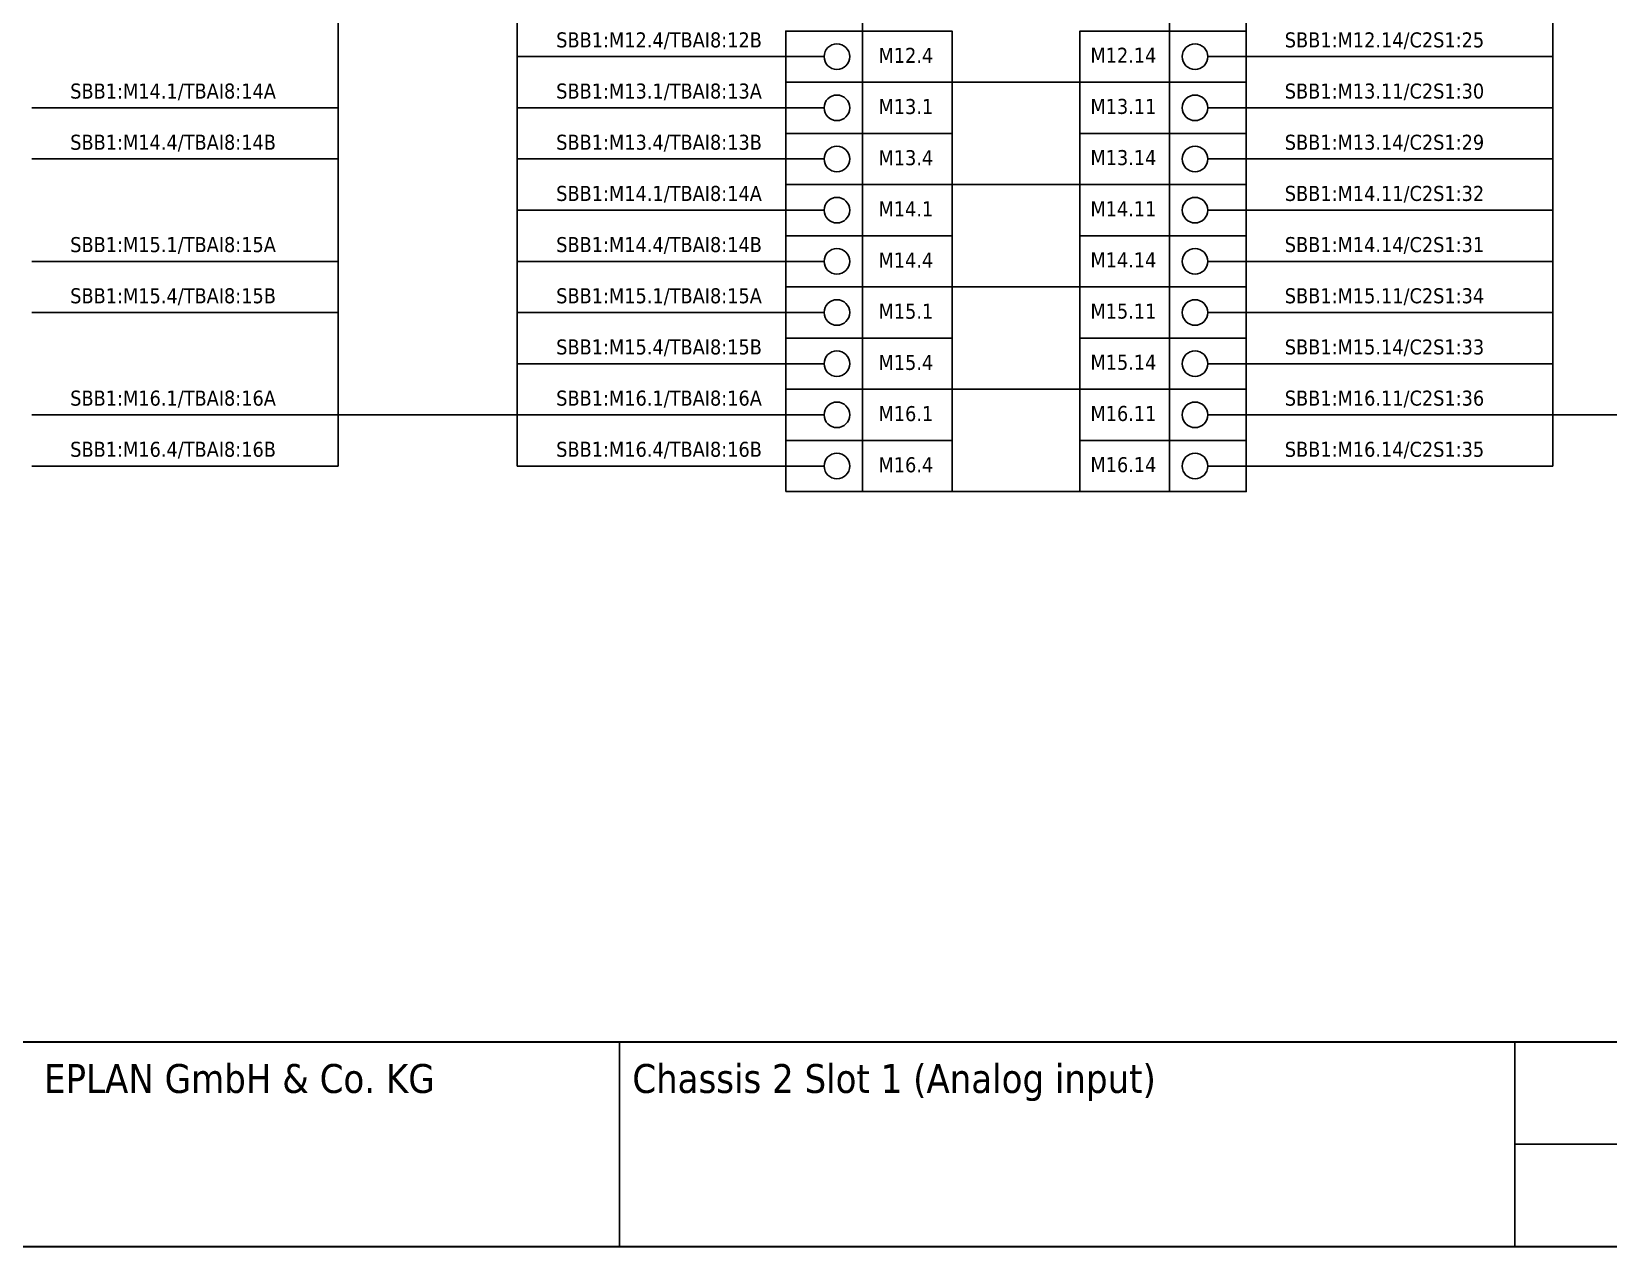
# Model space of a CAD drawing. Header units: millimetres. Extents: x 0 to 1792788, y -13 to 262234.
# Drawn here: x 184 to 307.3, y 0 to 95 of the extents above; entities that cross this region are included whole.
import ezdxf
from ezdxf.enums import TextEntityAlignment as Align

# ---------------------------------------------------------------- set-up
doc = ezdxf.new("R2010")
doc.units = ezdxf.units.MM
doc.linetypes.add('EPL_DASH', pattern=[1, 0.5, -0.5])
for name, color, linetype, lineweight in [('EPLAN201', 7, 'Continuous', 35), ('EPLAN300', 5, 'Continuous', 25), ('EPLAN303', 6, 'Continuous', 25), ('EPLAN306', 6, 'EPL_DASH', 25), ('EPLAN311', 7, 'Continuous', 25), ('EPLAN317', 7, 'Continuous', 25), ('EPLAN400', 5, 'Continuous', 35), ('EPLAN405', 7, 'Continuous', 25), ('EPLAN421', 5, 'Continuous', 35), ('EPLAN429', 251, 'Continuous', 35), ('EPLAN432', 7, 'Continuous', 35), ('EPLAN440', 73, 'Continuous', 35), ('EPLAN441', 73, 'Continuous', 35), ('EPLAN451', 7, 'Continuous', 35), ('EPLAN452', 7, 'Continuous', 35), ('EPLAN453', 7, 'Continuous', 35), ('EPLAN500', 7, 'Continuous', 35), ('EPLAN501', 7, 'Continuous', 35), ('EPLAN502', 7, 'Continuous', 35), ('EPLAN503', 7, 'Continuous', 35), ('EPLAN504', 7, 'Continuous', 35)]:
    doc.layers.add(name, color=color, linetype=linetype, lineweight=lineweight)
doc.styles.add('Tahoma', font='')
doc.styles.get('Tahoma').set_extended_font_data('Tahoma')

# ---------------------------------------------------------------- blocks, each defined once
blk = doc.blocks.new('EPLFRAME')
at = {"layer": 'EPLAN201', "linetype": 'Continuous', "lineweight": 35, "ltscale": 4}
blk.add_line((0, 16), (420, 16), dxfattribs=at)
at = {"layer": 'EPLAN201', "linetype": 'Continuous', "lineweight": 25, "ltscale": 4}
for p, q in [((230, 0), (230, 16)), ((300, 0), (300, 16)), ((300, 8), (420, 8))]:
    blk.add_line(p, q, dxfattribs=at)
at = {"layer": 'EPLAN201', "linetype": 'Continuous', "lineweight": 35, "ltscale": 4}
blk.add_lwpolyline([(0, 0), (420, 0), (420, 297), (0, 297)], close=True, dxfattribs=at)
at = {"layer": 'EPLAN451', "color": 7, "style": 'Tahoma'}
for tag, p, height in [('14_10014', (101, 12), 2.26), ('14_10015', (185, 12), 2.26), ('14_10011', (101, 5), 2.26), ('14_10013', (332, 5), 1.63), ('14_10151', (73, 1), 1.63), ('14_10300', (415, 1), 1.63)]:
    blk.add_attdef(tag, p, '', height=height, dxfattribs=at)
blk.add_attdef('4_25020', text='', height=1.63, dxfattribs=at).set_placement((413, 1), align=Align.RIGHT)
at = {"layer": 'EPLAN452', "color": 7, "style": 'Tahoma'}
for tag, p, height in [('4_11041', (1, 17), 2.26), ('4_11071[1]', (1, 13), 1.63), ('4_11074[1]', (21, 13), 1.63), ('4_11070[1]', (41, 13), 1.63), ('4_11024', (73, 13), 1.63), ('4_11011', (231, 12), 2.26), ('4_11030', (301, 12), 2.26), ('4_20132_1001', (374, 13), 1.63), ('4_11071[2]', (1, 9), 1.63), ('4_11074[2]', (21, 9), 1.63), ('4_11070[2]', (41, 9), 1.63), ('4_11022', (73, 9), 1.63), ('4_20134_1001', (374, 9), 1.63), ('4_11071[3]', (1, 5), 1.63), ('4_11074[3]', (21, 5), 1.63), ('4_11070[3]', (41, 5), 1.63), ('4_11080', (73, 5), 1.63), ('4_11059', (301, 5), 1.63)]:
    blk.add_attdef(tag, p, '', height=height, dxfattribs=at)
for tag, height, p in [('4_11040', 2.26, (419, 17)), ('4_11000', 1.63, (419, 5)), ('4_11085', 1.63, (141, 1)), ('4_11086', 1.63, (183, 1))]:
    blk.add_attdef(tag, text='', height=height, dxfattribs=at).set_placement(p, align=Align.RIGHT)
at = {"layer": 'EPLAN453', "color": 7, "style": 'Tahoma'}
for tag, p in [('53_19005_1', (21, 293)), ('53_19005', (63, 293)), ('53_19005_8', (105, 293)), ('53_19005_6', (147, 293)), ('53_19005_7', (189, 293)), ('53_19005_9', (231, 293)), ('53_19005_3', (273, 293)), ('53_19005_2', (315, 293)), ('53_19005_4', (357, 293)), ('53_19005_5', (399, 293))]:
    blk.add_attdef(tag, text='', height=1.35, dxfattribs=at).set_placement(p, align=Align.BOTTOM_CENTER)
blk = doc.blocks.new('EPLSYM_LibrarySPECIAL_Symbol308_Variant0_Placement0')
at = {"layer": 'EPLAN405', "color": 7, "style": 'Tahoma'}
for tag, p in [('17_31011', (1.5, 6.35)), ('17_31002', (1.5, 0.5))]:
    blk.add_attdef(tag, text='', height=1.17, dxfattribs=at).set_placement(p, align=Align.BOTTOM_LEFT)
for tag, p in [('17_31004', (1.5, 4.4)), ('17_31003', (1.5, 2.45))]:
    blk.add_attdef(tag, p, '', height=1.17, dxfattribs=at)
blk = doc.blocks.new('EPLSYM_LibrarySPECIAL_Symbol1_Variant0_Placement1_1')
at = {"layer": 'EPLAN306', "lineweight": 25, "ltscale": 4}
blk.add_lwpolyline([(0, -143), (36, -143), (36, 0), (0, 0)], close=True, dxfattribs=at)
at = {"layer": 'EPLAN400', "color": 5, "style": 'Tahoma'}
blk.add_attdef('17_20010', text='', height=2.2575, dxfattribs=at).set_placement((-1.5, -0.9515), align=Align.TOP_CENTER)
at = {"layer": 'EPLAN440', "color": 73, "style": 'Tahoma'}
blk.add_attdef('17_20300', text='', height=1.6254, dxfattribs=at).set_placement((-1.5, -4.57508), align=Align.TOP_RIGHT)
at = {"layer": 'EPLAN500', "color": 7, "style": 'Tahoma'}
blk.add_attdef('17_20027', text='', height=1.6254, dxfattribs=at).set_placement((-1.5, -7.43762), align=Align.TOP_CENTER)
at = {"layer": 'EPLAN501', "color": 7, "style": 'Tahoma'}
blk.add_attdef('17_20011', text='', height=1.6254, dxfattribs=at).set_placement((-1.5, -12.67508), align=Align.TOP_CENTER)
at = {"layer": 'EPLAN502', "color": 7, "style": 'Tahoma'}
blk.add_attdef('17_20025', text='', height=1.6254, dxfattribs=at).set_placement((-1.5, -15.37508), align=Align.TOP_RIGHT)
at = {"layer": 'EPLAN503', "color": 7, "style": 'Tahoma'}
blk.add_attdef('17_20024', text='', height=1.6254, dxfattribs=at).set_placement((-1.5, -18.07508), align=Align.TOP_RIGHT)
at = {"layer": 'EPLAN504', "color": 7, "style": 'Tahoma'}
blk.add_attdef('17_20901[1]', text='', height=1.6254, dxfattribs=at).set_placement((-1.5, -9.97508), align=Align.TOP_RIGHT)
blk = doc.blocks.new('EPLSYM_LibrarySPECIAL_Symbol13_Variant3_Placement1')
at = {"layer": 'EPLAN303', "lineweight": 25, "ltscale": 4}
blk.add_line((4, 0), (1, 0), dxfattribs=at)
blk.add_circle((0, 0), 1, dxfattribs=at)
at = {"layer": 'EPLAN429', "color": 251, "style": 'Tahoma'}
blk.add_attdef('17_20011', text='', height=1.6254, dxfattribs=at).set_placement((-76.87, -0.16254), align=Align.MIDDLE_RIGHT)
at = {"layer": 'EPLAN432', "color": 7, "style": 'Tahoma'}
blk.add_attdef('17_20038', text='', height=1.6254, dxfattribs=at).set_placement((2.3, 1.3), align=Align.BOTTOM_LEFT)
blk = doc.blocks.new('EPLSYM_LibrarySPECIAL_Symbol13_Variant1_Placement1')
at = {"layer": 'EPLAN303', "lineweight": 25, "ltscale": 4}
blk.add_line((-4, 0), (-1, 0), dxfattribs=at)
blk.add_circle((0, 0), 1, dxfattribs=at)
at = {"layer": 'EPLAN421', "color": 5, "style": 'Tahoma'}
blk.add_attdef('17_20039', text='', height=1.1739, dxfattribs=at).set_placement((-2.3, 4), align=Align.BOTTOM_RIGHT)
at = {"layer": 'EPLAN429', "color": 251, "style": 'Tahoma'}
blk.add_attdef('17_20011', text='', height=1.6254, dxfattribs=at).set_placement((76.87, -0.16254), align=Align.MIDDLE_LEFT)
at = {"layer": 'EPLAN441', "color": 73, "style": 'Tahoma'}
blk.add_attdef('17_20301', text='', height=1.6254, dxfattribs=at).set_placement((33.62, -0.16254), align=Align.MIDDLE_LEFT)

msp = doc.modelspace()

# ---------------------------------------------------------------- linework, layer by layer
at = {"layer": 'EPLAN300', "lineweight": 25, "ltscale": 4}
for points in [[(249, 91), (273, 91), (273, 99), (249, 99)], [(243, 91), (249, 91), (249, 95), (243, 95)], [(249, 91), (256, 91), (256, 95), (249, 95)], [(266, 91), (273, 91), (273, 95), (266, 95)], [(273, 91), (279, 91), (279, 95), (273, 95)], [(243, 87), (249, 87), (249, 91), (243, 91)], [(249, 83), (273, 83), (273, 91), (249, 91)], [(249, 87), (256, 87), (256, 91), (249, 91)], [(266, 87), (273, 87), (273, 91), (266, 91)], [(273, 87), (279, 87), (279, 91), (273, 91)], [(243, 83), (249, 83), (249, 87), (243, 87)], [(249, 83), (256, 83), (256, 87), (249, 87)], [(266, 83), (273, 83), (273, 87), (266, 87)], [(273, 83), (279, 83), (279, 87), (273, 87)], [(243, 79), (249, 79), (249, 83), (243, 83)], [(249, 75), (273, 75), (273, 83), (249, 83)], [(249, 79), (256, 79), (256, 83), (249, 83)], [(266, 79), (273, 79), (273, 83), (266, 83)], [(273, 79), (279, 79), (279, 83), (273, 83)], [(243, 75), (249, 75), (249, 79), (243, 79)], [(249, 75), (256, 75), (256, 79), (249, 79)], [(266, 75), (273, 75), (273, 79), (266, 79)], [(273, 75), (279, 75), (279, 79), (273, 79)], [(243, 71), (249, 71), (249, 75), (243, 75)], [(249, 67), (273, 67), (273, 75), (249, 75)], [(249, 71), (256, 71), (256, 75), (249, 75)], [(266, 71), (273, 71), (273, 75), (266, 75)], [(273, 71), (279, 71), (279, 75), (273, 75)], [(243, 67), (249, 67), (249, 71), (243, 71)], [(249, 67), (256, 67), (256, 71), (249, 71)], [(266, 67), (273, 67), (273, 71), (266, 71)], [(273, 67), (279, 67), (279, 71), (273, 71)], [(243, 63), (249, 63), (249, 67), (243, 67)], [(249, 59), (273, 59), (273, 67), (249, 67)], [(249, 63), (256, 63), (256, 67), (249, 67)], [(266, 63), (273, 63), (273, 67), (266, 67)], [(273, 63), (279, 63), (279, 67), (273, 67)], [(243, 59), (249, 59), (249, 63), (243, 63)], [(249, 59), (256, 59), (256, 63), (249, 63)], [(266, 59), (273, 59), (273, 63), (266, 63)], [(273, 59), (279, 59), (279, 63), (273, 63)]]:
    msp.add_lwpolyline(points, close=True, dxfattribs=at)
at = {"layer": 'EPLAN311', "color": 7, "ltscale": 4}
for p, q in [((222, 93), (245, 93)), ((302.97, 93), (277, 93)), ((184.05, 89), (208, 89)), ((222, 89), (245, 89)), ((302.97, 89), (277, 89)), ((184.05, 85), (208, 85)), ((222, 85), (245, 85)), ((302.97, 85), (277, 85)), ((222, 81), (245, 81)), ((302.97, 81), (277, 81)), ((184.05, 77), (208, 77)), ((222, 77), (245, 77)), ((302.97, 77), (277, 77)), ((184.05, 73), (208, 73)), ((222, 73), (245, 73)), ((302.97, 73), (277, 73)), ((222, 69), (245, 69)), ((302.97, 69), (277, 69)), ((184.05, 65), (208, 65)), ((222, 65), (245, 65)), ((302.97, 65), (277, 65)), ((184.05, 61), (208, 61)), ((222, 61), (245, 61)), ((302.97, 61), (277, 61))]:
    msp.add_line(p, q, dxfattribs=at)
at = {"layer": 'EPLAN311', "ltscale": 4}
for p, q in [((222, 93), (224, 93)), ((302.97, 93), (300.97, 93)), ((208, 89), (206, 89)), ((222, 89), (224, 89)), ((302.97, 89), (300.97, 89)), ((208, 85), (206, 85)), ((222, 85), (224, 85)), ((302.97, 85), (300.97, 85)), ((222, 81), (224, 81)), ((302.97, 81), (300.97, 81)), ((208, 77), (206, 77)), ((222, 77), (224, 77)), ((302.97, 77), (300.97, 77)), ((208, 73), (206, 73)), ((222, 73), (224, 73)), ((302.97, 73), (300.97, 73)), ((222, 69), (224, 69)), ((302.97, 69), (300.97, 69)), ((208, 65), (206, 65)), ((222, 65), (224, 65)), ((302.97, 65), (300.97, 65)), ((206, 61), (208, 61)), ((224, 61), (222, 61)), ((300.97, 61), (302.97, 61))]:
    msp.add_line(p, q, dxfattribs=at)
at = {"layer": 'EPLAN317', "lineweight": 25, "ltscale": 4}
for p, q in [((208, 89), (208, 97)), ((222, 97), (222, 93)), ((302.97, 97), (302.97, 93)), ((222, 95), (222, 91)), ((302.97, 95), (302.97, 91)), ((222, 89), (222, 93)), ((302.97, 89), (302.97, 93)), ((208, 91), (208, 87)), ((222, 91), (222, 87)), ((302.97, 91), (302.97, 87)), ((208, 89), (208, 85)), ((222, 89), (222, 85)), ((302.97, 89), (302.97, 85)), ((208, 87), (208, 83)), ((222, 87), (222, 83)), ((302.97, 87), (302.97, 83)), ((208, 77), (208, 85)), ((222, 81), (222, 85)), ((302.97, 81), (302.97, 85)), ((222, 83), (222, 79)), ((302.97, 83), (302.97, 79)), ((222, 81), (222, 77)), ((302.97, 81), (302.97, 77)), ((208, 79), (208, 75)), ((222, 79), (222, 75)), ((302.97, 79), (302.97, 75)), ((208, 77), (208, 73)), ((222, 73), (222, 77)), ((302.97, 73), (302.97, 77)), ((208, 75), (208, 71)), ((222, 75), (222, 71)), ((302.97, 75), (302.97, 71)), ((208, 73), (208, 65)), ((222, 73), (222, 69)), ((302.97, 73), (302.97, 69)), ((222, 71), (222, 67)), ((302.97, 71), (302.97, 67)), ((222, 69), (222, 65)), ((302.97, 69), (302.97, 65)), ((208, 67), (208, 63)), ((222, 67), (222, 63)), ((302.97, 67), (302.97, 63)), ((208, 65), (208, 61)), ((208, 65), (222, 65)), ((208, 65), (210, 65)), ((222, 65), (220, 65)), ((222, 65), (222, 61)), ((314, 65), (302.97, 65)), ((302.97, 65), (302.97, 61)), ((302.97, 65), (304.97, 65)), ((208, 63), (208, 61)), ((222, 61), (222, 63)), ((302.97, 63), (302.97, 61))]:
    msp.add_line(p, q, dxfattribs=at)

# ---------------------------------------------------------------- block references
ref = msp.add_blockref('EPLFRAME', (0, 0))
ref.add_attrib('4_11011', 'Chassis 2 Slot 1 (Analog input)', (231, 12), dxfattribs={"layer": 'EPLAN452', "color": 7, "height": 2.2575, "style": 'Tahoma'})
ref.add_attrib('14_10015', 'EPLAN GmbH & Co. KG', (185, 12), dxfattribs={"layer": 'EPLAN451', "color": 7, "height": 2.2575, "style": 'Tahoma'})
ref = msp.add_blockref('EPLSYM_LibrarySPECIAL_Symbol1_Variant0_Placement1_1', (243, 202))
ref.add_attrib('17_20010', 'SBB1', dxfattribs={"layer": 'EPLAN400', "color": 5, "height": 2.257, "style": 'Tahoma'}).set_placement((260.75, 201.32), align=Align.TOP_CENTER)
ref.add_attrib('17_20027', 'SAFETY BARRIER', dxfattribs={"layer": 'EPLAN500', "color": 7, "height": 1.6254, "style": 'Tahoma'}).set_placement((260.75, 197.54), align=Align.TOP_CENTER)
ref.add_attrib('17_20011', 'HiCTB16-SCT-44C-SC-RA', dxfattribs={"layer": 'EPLAN501', "color": 7, "height": 1.6254, "style": 'Tahoma'}).set_placement((260.75, 192.3), align=Align.TOP_CENTER)
ref.add_attrib('17_20027/1', 'TERMINATION BOARD', dxfattribs={"layer": 'EPLAN500', "color": 7, "height": 1.6254, "style": 'Tahoma'}).set_placement((260.75, 195.1), align=Align.TOP_CENTER)
ref = msp.add_blockref('EPLSYM_LibrarySPECIAL_Symbol308_Variant0_Placement0', (225, 93))
ref.add_attrib('17_31011', 'SBB1:M12.4/TBAI8:12B', dxfattribs={"layer": 'EPLAN405', "color": 7, "height": 1.1739, "style": 'Tahoma'}).set_placement((225.05, 93.37), align=Align.BOTTOM_LEFT)
ref = msp.add_blockref('EPLSYM_LibrarySPECIAL_Symbol13_Variant1_Placement1', (247, 93))
ref.add_attrib('17_20039', 'M12.4', dxfattribs={"layer": 'EPLAN421', "color": 5, "height": 1.174, "style": 'Tahoma'}).set_placement((254.53, 92.16), align=Align.BOTTOM_RIGHT)
ref = msp.add_blockref('EPLSYM_LibrarySPECIAL_Symbol13_Variant3_Placement1', (275, 93))
ref.add_attrib('17_20039', 'M12.14', dxfattribs={"layer": 'EPLAN421', "color": 5, "height": 1.174, "style": 'Tahoma'}).set_placement((266.82, 92.17), align=Align.BOTTOM_LEFT)
ref = msp.add_blockref('EPLSYM_LibrarySPECIAL_Symbol308_Variant0_Placement0', (281.97, 93))
ref.add_attrib('17_31011', 'SBB1:M12.14/C2S1:25', dxfattribs={"layer": 'EPLAN405', "color": 7, "height": 1.1739, "style": 'Tahoma'}).set_placement((282.02, 93.37), align=Align.BOTTOM_LEFT)
ref = msp.add_blockref('EPLSYM_LibrarySPECIAL_Symbol308_Variant0_Placement0', (187, 89))
ref.add_attrib('17_31011', 'SBB1:M14.1/TBAI8:14A', dxfattribs={"layer": 'EPLAN405', "color": 7, "height": 1.1739, "style": 'Tahoma'}).set_placement((187.05, 89.37), align=Align.BOTTOM_LEFT)
ref = msp.add_blockref('EPLSYM_LibrarySPECIAL_Symbol308_Variant0_Placement0', (225, 89))
ref.add_attrib('17_31011', 'SBB1:M13.1/TBAI8:13A', dxfattribs={"layer": 'EPLAN405', "color": 7, "height": 1.1739, "style": 'Tahoma'}).set_placement((225.05, 89.37), align=Align.BOTTOM_LEFT)
ref = msp.add_blockref('EPLSYM_LibrarySPECIAL_Symbol308_Variant0_Placement0', (281.97, 89))
ref.add_attrib('17_31011', 'SBB1:M13.11/C2S1:30', dxfattribs={"layer": 'EPLAN405', "color": 7, "height": 1.1739, "style": 'Tahoma'}).set_placement((282.02, 89.37), align=Align.BOTTOM_LEFT)
ref = msp.add_blockref('EPLSYM_LibrarySPECIAL_Symbol13_Variant1_Placement1', (247, 89))
ref.add_attrib('17_20039', 'M13.1', dxfattribs={"layer": 'EPLAN421', "color": 5, "height": 1.174, "style": 'Tahoma'}).set_placement((254.53, 88.16), align=Align.BOTTOM_RIGHT)
ref = msp.add_blockref('EPLSYM_LibrarySPECIAL_Symbol13_Variant3_Placement1', (275, 89))
ref.add_attrib('17_20039', 'M13.11', dxfattribs={"layer": 'EPLAN421', "color": 5, "height": 1.174, "style": 'Tahoma'}).set_placement((266.82, 88.17), align=Align.BOTTOM_LEFT)
ref = msp.add_blockref('EPLSYM_LibrarySPECIAL_Symbol308_Variant0_Placement0', (187, 85))
ref.add_attrib('17_31011', 'SBB1:M14.4/TBAI8:14B', dxfattribs={"layer": 'EPLAN405', "color": 7, "height": 1.1739, "style": 'Tahoma'}).set_placement((187.05, 85.37), align=Align.BOTTOM_LEFT)
ref = msp.add_blockref('EPLSYM_LibrarySPECIAL_Symbol308_Variant0_Placement0', (225, 85))
ref.add_attrib('17_31011', 'SBB1:M13.4/TBAI8:13B', dxfattribs={"layer": 'EPLAN405', "color": 7, "height": 1.1739, "style": 'Tahoma'}).set_placement((225.05, 85.37), align=Align.BOTTOM_LEFT)
ref = msp.add_blockref('EPLSYM_LibrarySPECIAL_Symbol308_Variant0_Placement0', (281.97, 85))
ref.add_attrib('17_31011', 'SBB1:M13.14/C2S1:29', dxfattribs={"layer": 'EPLAN405', "color": 7, "height": 1.1739, "style": 'Tahoma'}).set_placement((282.02, 85.37), align=Align.BOTTOM_LEFT)
ref = msp.add_blockref('EPLSYM_LibrarySPECIAL_Symbol13_Variant1_Placement1', (247, 85))
ref.add_attrib('17_20039', 'M13.4', dxfattribs={"layer": 'EPLAN421', "color": 5, "height": 1.174, "style": 'Tahoma'}).set_placement((254.53, 84.16), align=Align.BOTTOM_RIGHT)
ref = msp.add_blockref('EPLSYM_LibrarySPECIAL_Symbol13_Variant3_Placement1', (275, 85))
ref.add_attrib('17_20039', 'M13.14', dxfattribs={"layer": 'EPLAN421', "color": 5, "height": 1.174, "style": 'Tahoma'}).set_placement((266.82, 84.17), align=Align.BOTTOM_LEFT)
ref = msp.add_blockref('EPLSYM_LibrarySPECIAL_Symbol308_Variant0_Placement0', (225, 81))
ref.add_attrib('17_31011', 'SBB1:M14.1/TBAI8:14A', dxfattribs={"layer": 'EPLAN405', "color": 7, "height": 1.1739, "style": 'Tahoma'}).set_placement((225.05, 81.37), align=Align.BOTTOM_LEFT)
ref = msp.add_blockref('EPLSYM_LibrarySPECIAL_Symbol308_Variant0_Placement0', (281.97, 81))
ref.add_attrib('17_31011', 'SBB1:M14.11/C2S1:32', dxfattribs={"layer": 'EPLAN405', "color": 7, "height": 1.1739, "style": 'Tahoma'}).set_placement((282.02, 81.37), align=Align.BOTTOM_LEFT)
ref = msp.add_blockref('EPLSYM_LibrarySPECIAL_Symbol13_Variant1_Placement1', (247, 81))
ref.add_attrib('17_20039', 'M14.1', dxfattribs={"layer": 'EPLAN421', "color": 5, "height": 1.174, "style": 'Tahoma'}).set_placement((254.53, 80.16), align=Align.BOTTOM_RIGHT)
ref = msp.add_blockref('EPLSYM_LibrarySPECIAL_Symbol13_Variant3_Placement1', (275, 81))
ref.add_attrib('17_20039', 'M14.11', dxfattribs={"layer": 'EPLAN421', "color": 5, "height": 1.174, "style": 'Tahoma'}).set_placement((266.82, 80.17), align=Align.BOTTOM_LEFT)
ref = msp.add_blockref('EPLSYM_LibrarySPECIAL_Symbol308_Variant0_Placement0', (187, 77))
ref.add_attrib('17_31011', 'SBB1:M15.1/TBAI8:15A', dxfattribs={"layer": 'EPLAN405', "color": 7, "height": 1.1739, "style": 'Tahoma'}).set_placement((187.05, 77.37), align=Align.BOTTOM_LEFT)
ref = msp.add_blockref('EPLSYM_LibrarySPECIAL_Symbol308_Variant0_Placement0', (225, 77))
ref.add_attrib('17_31011', 'SBB1:M14.4/TBAI8:14B', dxfattribs={"layer": 'EPLAN405', "color": 7, "height": 1.1739, "style": 'Tahoma'}).set_placement((225.05, 77.37), align=Align.BOTTOM_LEFT)
ref = msp.add_blockref('EPLSYM_LibrarySPECIAL_Symbol308_Variant0_Placement0', (281.97, 77))
ref.add_attrib('17_31011', 'SBB1:M14.14/C2S1:31', dxfattribs={"layer": 'EPLAN405', "color": 7, "height": 1.1739, "style": 'Tahoma'}).set_placement((282.02, 77.37), align=Align.BOTTOM_LEFT)
ref = msp.add_blockref('EPLSYM_LibrarySPECIAL_Symbol13_Variant1_Placement1', (247, 77))
ref.add_attrib('17_20039', 'M14.4', dxfattribs={"layer": 'EPLAN421', "color": 5, "height": 1.174, "style": 'Tahoma'}).set_placement((254.53, 76.16), align=Align.BOTTOM_RIGHT)
ref = msp.add_blockref('EPLSYM_LibrarySPECIAL_Symbol13_Variant3_Placement1', (275, 77))
ref.add_attrib('17_20039', 'M14.14', dxfattribs={"layer": 'EPLAN421', "color": 5, "height": 1.174, "style": 'Tahoma'}).set_placement((266.82, 76.17), align=Align.BOTTOM_LEFT)
ref = msp.add_blockref('EPLSYM_LibrarySPECIAL_Symbol308_Variant0_Placement0', (187, 73))
ref.add_attrib('17_31011', 'SBB1:M15.4/TBAI8:15B', dxfattribs={"layer": 'EPLAN405', "color": 7, "height": 1.1739, "style": 'Tahoma'}).set_placement((187.05, 73.37), align=Align.BOTTOM_LEFT)
ref = msp.add_blockref('EPLSYM_LibrarySPECIAL_Symbol308_Variant0_Placement0', (225, 73))
ref.add_attrib('17_31011', 'SBB1:M15.1/TBAI8:15A', dxfattribs={"layer": 'EPLAN405', "color": 7, "height": 1.1739, "style": 'Tahoma'}).set_placement((225.05, 73.37), align=Align.BOTTOM_LEFT)
ref = msp.add_blockref('EPLSYM_LibrarySPECIAL_Symbol13_Variant1_Placement1', (247, 73))
ref.add_attrib('17_20039', 'M15.1', dxfattribs={"layer": 'EPLAN421', "color": 5, "height": 1.174, "style": 'Tahoma'}).set_placement((254.53, 72.16), align=Align.BOTTOM_RIGHT)
ref = msp.add_blockref('EPLSYM_LibrarySPECIAL_Symbol13_Variant3_Placement1', (275, 73))
ref.add_attrib('17_20039', 'M15.11', dxfattribs={"layer": 'EPLAN421', "color": 5, "height": 1.174, "style": 'Tahoma'}).set_placement((266.82, 72.17), align=Align.BOTTOM_LEFT)
ref = msp.add_blockref('EPLSYM_LibrarySPECIAL_Symbol308_Variant0_Placement0', (281.97, 73))
ref.add_attrib('17_31011', 'SBB1:M15.11/C2S1:34', dxfattribs={"layer": 'EPLAN405', "color": 7, "height": 1.1739, "style": 'Tahoma'}).set_placement((282.02, 73.37), align=Align.BOTTOM_LEFT)
ref = msp.add_blockref('EPLSYM_LibrarySPECIAL_Symbol308_Variant0_Placement0', (225, 69))
ref.add_attrib('17_31011', 'SBB1:M15.4/TBAI8:15B', dxfattribs={"layer": 'EPLAN405', "color": 7, "height": 1.1739, "style": 'Tahoma'}).set_placement((225.05, 69.37), align=Align.BOTTOM_LEFT)
ref = msp.add_blockref('EPLSYM_LibrarySPECIAL_Symbol308_Variant0_Placement0', (281.97, 69))
ref.add_attrib('17_31011', 'SBB1:M15.14/C2S1:33', dxfattribs={"layer": 'EPLAN405', "color": 7, "height": 1.1739, "style": 'Tahoma'}).set_placement((282.02, 69.37), align=Align.BOTTOM_LEFT)
ref = msp.add_blockref('EPLSYM_LibrarySPECIAL_Symbol13_Variant1_Placement1', (247, 69))
ref.add_attrib('17_20039', 'M15.4', dxfattribs={"layer": 'EPLAN421', "color": 5, "height": 1.174, "style": 'Tahoma'}).set_placement((254.53, 68.16), align=Align.BOTTOM_RIGHT)
ref = msp.add_blockref('EPLSYM_LibrarySPECIAL_Symbol13_Variant3_Placement1', (275, 69))
ref.add_attrib('17_20039', 'M15.14', dxfattribs={"layer": 'EPLAN421', "color": 5, "height": 1.174, "style": 'Tahoma'}).set_placement((266.82, 68.17), align=Align.BOTTOM_LEFT)
ref = msp.add_blockref('EPLSYM_LibrarySPECIAL_Symbol308_Variant0_Placement0', (187, 65))
ref.add_attrib('17_31011', 'SBB1:M16.1/TBAI8:16A', dxfattribs={"layer": 'EPLAN405', "color": 7, "height": 1.1739, "style": 'Tahoma'}).set_placement((187.05, 65.37), align=Align.BOTTOM_LEFT)
ref = msp.add_blockref('EPLSYM_LibrarySPECIAL_Symbol308_Variant0_Placement0', (225, 65))
ref.add_attrib('17_31011', 'SBB1:M16.1/TBAI8:16A', dxfattribs={"layer": 'EPLAN405', "color": 7, "height": 1.1739, "style": 'Tahoma'}).set_placement((225.05, 65.37), align=Align.BOTTOM_LEFT)
ref = msp.add_blockref('EPLSYM_LibrarySPECIAL_Symbol308_Variant0_Placement0', (281.97, 65))
ref.add_attrib('17_31011', 'SBB1:M16.11/C2S1:36', dxfattribs={"layer": 'EPLAN405', "color": 7, "height": 1.1739, "style": 'Tahoma'}).set_placement((282.02, 65.37), align=Align.BOTTOM_LEFT)
ref = msp.add_blockref('EPLSYM_LibrarySPECIAL_Symbol13_Variant1_Placement1', (247, 65))
ref.add_attrib('17_20039', 'M16.1', dxfattribs={"layer": 'EPLAN421', "color": 5, "height": 1.174, "style": 'Tahoma'}).set_placement((254.53, 64.16), align=Align.BOTTOM_RIGHT)
ref = msp.add_blockref('EPLSYM_LibrarySPECIAL_Symbol13_Variant3_Placement1', (275, 65))
ref.add_attrib('17_20039', 'M16.11', dxfattribs={"layer": 'EPLAN421', "color": 5, "height": 1.174, "style": 'Tahoma'}).set_placement((266.82, 64.17), align=Align.BOTTOM_LEFT)
ref = msp.add_blockref('EPLSYM_LibrarySPECIAL_Symbol308_Variant0_Placement0', (187, 61))
ref.add_attrib('17_31011', 'SBB1:M16.4/TBAI8:16B', dxfattribs={"layer": 'EPLAN405', "color": 7, "height": 1.1739, "style": 'Tahoma'}).set_placement((187.05, 61.37), align=Align.BOTTOM_LEFT)
ref = msp.add_blockref('EPLSYM_LibrarySPECIAL_Symbol308_Variant0_Placement0', (225, 61))
ref.add_attrib('17_31011', 'SBB1:M16.4/TBAI8:16B', dxfattribs={"layer": 'EPLAN405', "color": 7, "height": 1.1739, "style": 'Tahoma'}).set_placement((225.05, 61.37), align=Align.BOTTOM_LEFT)
ref = msp.add_blockref('EPLSYM_LibrarySPECIAL_Symbol308_Variant0_Placement0', (281.97, 61))
ref.add_attrib('17_31011', 'SBB1:M16.14/C2S1:35', dxfattribs={"layer": 'EPLAN405', "color": 7, "height": 1.1739, "style": 'Tahoma'}).set_placement((282.02, 61.37), align=Align.BOTTOM_LEFT)
ref = msp.add_blockref('EPLSYM_LibrarySPECIAL_Symbol13_Variant1_Placement1', (247, 61))
ref.add_attrib('17_20039', 'M16.4', dxfattribs={"layer": 'EPLAN421', "color": 5, "height": 1.174, "style": 'Tahoma'}).set_placement((254.53, 60.16), align=Align.BOTTOM_RIGHT)
ref = msp.add_blockref('EPLSYM_LibrarySPECIAL_Symbol13_Variant3_Placement1', (275, 61))
ref.add_attrib('17_20039', 'M16.14', dxfattribs={"layer": 'EPLAN421', "color": 5, "height": 1.174, "style": 'Tahoma'}).set_placement((266.82, 60.17), align=Align.BOTTOM_LEFT)

doc.saveas('drawing.dxf')
